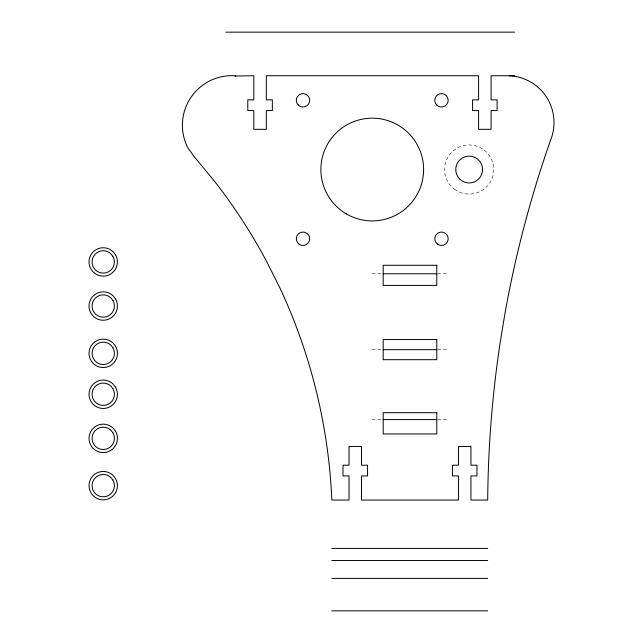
<?xml version="1.0" encoding="UTF-8"?>
<svg xmlns="http://www.w3.org/2000/svg" width="643" height="643" viewBox="0 0 643 643"><rect width="100%" height="100%" fill="white"/><g stroke="black" fill="none" stroke-linecap="round" stroke-linejoin="round"><path stroke-width="0.48" stroke-dasharray="3.21 2.41" d="M372.024 273.781L381.323 273.781M437.714 273.781L447.946 273.781M372.024 349.671L381.323 349.671M437.714 349.671L447.946 349.671M372.024 419.574L383.188 419.574M437.714 419.574L447.946 419.574M454.722 189.404A24.563 24.563 0 0 0 493.591 172.107A24.563 24.563 0 0 0 459.174 147.094A24.563 24.563 0 0 0 454.722 189.404"/><path stroke-width="0.96" d="M235.772 75.745L234.96 76.051L253.808 75.745L253.808 99.858L247.78 99.858L247.78 110.58L253.808 110.58L253.808 129.339L266.315 129.339L266.315 110.58L272.343 110.58L272.343 99.858L266.315 99.858L266.315 75.745L478.585 75.745L478.585 99.858L472.557 99.858L472.557 110.58L478.585 110.58L478.585 129.339L491.091 129.339L491.091 110.58L497.119 110.58L497.119 99.858L491.091 99.858L491.091 75.745L514.553 75.745M225.894 32.15L514.553 32.15M383.188 273.781L436.782 273.781M383.188 349.671L436.782 349.671M383.188 419.574L436.782 419.574M331.82 548.415L487.699 548.415M331.82 560.495L487.699 560.495M331.82 578.387L487.699 578.387M331.82 610.85L487.699 610.85M234.96 75.745A49.551 49.551 0 0 0 188.005 148.091L194.7 157.246L214.658 181.43A557.216 557.216 0 0 1 265.961 260.158L280.018 288.185A557.216 557.216 0 0 1 331.82 500.045L349.02 500.045L349.02 475.924L342.992 475.924L342.992 465.21L349.02 465.21L349.02 446.451L361.527 446.451L361.527 465.21L367.555 465.21L367.555 475.924L361.527 475.924L361.527 500.045L458.443 500.045L458.443 475.924L452.415 475.924L452.415 465.21L458.443 465.21L458.443 446.451L470.949 446.451L470.949 465.21L476.977 465.21L476.977 475.924L470.949 475.924L470.949 500.045L487.699 500.045A1110.461 1110.461 0 0 1 499.627 346.167L504.57 315.673A1110.461 1110.461 0 0 1 551.839 136.662A46.851 46.851 0 0 0 509.24 75.745M436.782 265.27L383.188 265.27L383.188 285.412L436.782 285.412L436.782 265.27M436.782 339.544L383.188 339.544L383.188 359.686L436.782 359.686L436.782 339.544M436.782 412.702L383.188 412.702L383.188 433.961L436.782 433.961L436.782 412.702M115.539 254.837L113.281 251.895A14.21 14.21 0 0 0 89.883 257.079A14.21 14.21 0 0 0 104.471 276.088A14.21 14.21 0 0 0 115.539 254.837M112.903 256.356L111.135 254.041A11.164 11.164 0 0 0 92.745 258.116A11.164 11.164 0 0 0 104.206 273.066A11.164 11.164 0 0 0 112.903 256.356M115.539 298.931L113.281 295.989A14.21 14.21 0 0 0 89.883 301.173A14.21 14.21 0 0 0 104.471 320.19A14.21 14.21 0 0 0 115.539 298.931M112.903 300.45L111.135 298.143A11.164 11.164 0 0 0 92.745 302.218A11.164 11.164 0 0 0 104.206 317.16A11.164 11.164 0 0 0 112.903 300.45M115.539 346.231L113.281 343.29A14.21 14.21 0 0 0 89.883 348.482A14.21 14.21 0 0 0 104.471 367.491A14.21 14.21 0 0 0 115.539 346.231M112.903 347.75L111.135 345.444A11.164 11.164 0 0 0 92.745 349.519A11.164 11.164 0 0 0 104.206 364.46A11.164 11.164 0 0 0 112.903 347.75M115.539 387.158L113.281 384.217A14.21 14.21 0 0 0 89.883 389.401A14.21 14.21 0 0 0 104.471 408.418A14.21 14.21 0 0 0 115.539 387.158M112.903 388.677L111.135 386.371A11.164 11.164 0 0 0 92.745 390.446A11.164 11.164 0 0 0 104.206 405.387A11.164 11.164 0 0 0 112.903 388.677M115.539 431.252L113.281 428.31A14.21 14.21 0 0 0 89.883 433.503A14.21 14.21 0 0 0 104.471 452.511A14.21 14.21 0 0 0 115.539 431.252M112.903 432.779L111.135 430.464A11.164 11.164 0 0 0 92.745 434.539A11.164 11.164 0 0 0 104.206 449.481A11.164 11.164 0 0 0 112.903 432.779M115.539 478.561L113.281 475.619A14.21 14.21 0 0 0 89.883 480.803A14.21 14.21 0 0 0 104.471 499.812A14.21 14.21 0 0 0 115.539 478.561M112.903 480.08L111.135 477.765A11.164 11.164 0 0 0 92.745 481.84A11.164 11.164 0 0 0 104.206 496.782A11.164 11.164 0 0 0 112.903 480.08M460.05 179.357A13.399 13.399 0 0 0 482.226 172.517A13.399 13.399 0 0 0 465.219 156.731A13.399 13.399 0 0 0 460.05 179.357M436.734 105.042A6.703 6.703 0 0 0 447.946 102.044A6.703 6.703 0 0 0 439.74 93.838A6.703 6.703 0 0 0 436.734 105.042M299.027 244.147A6.703 6.703 0 0 0 309.669 239.526A6.703 6.703 0 0 0 300.353 232.621A6.703 6.703 0 0 0 299.027 244.147M437.328 244.027A6.703 6.703 0 0 0 448.107 239.726A6.703 6.703 0 0 0 438.992 232.541A6.703 6.703 0 0 0 437.328 244.027M298.28 105.042A6.703 6.703 0 0 0 309.484 102.044A6.703 6.703 0 0 0 301.286 93.838A6.703 6.703 0 0 0 298.28 105.042M346.28 213.854A51.36 51.36 0 0 0 423.608 169.865A51.36 51.36 0 0 0 346.842 124.895A51.36 51.36 0 0 0 346.28 213.854"/></g></svg>
